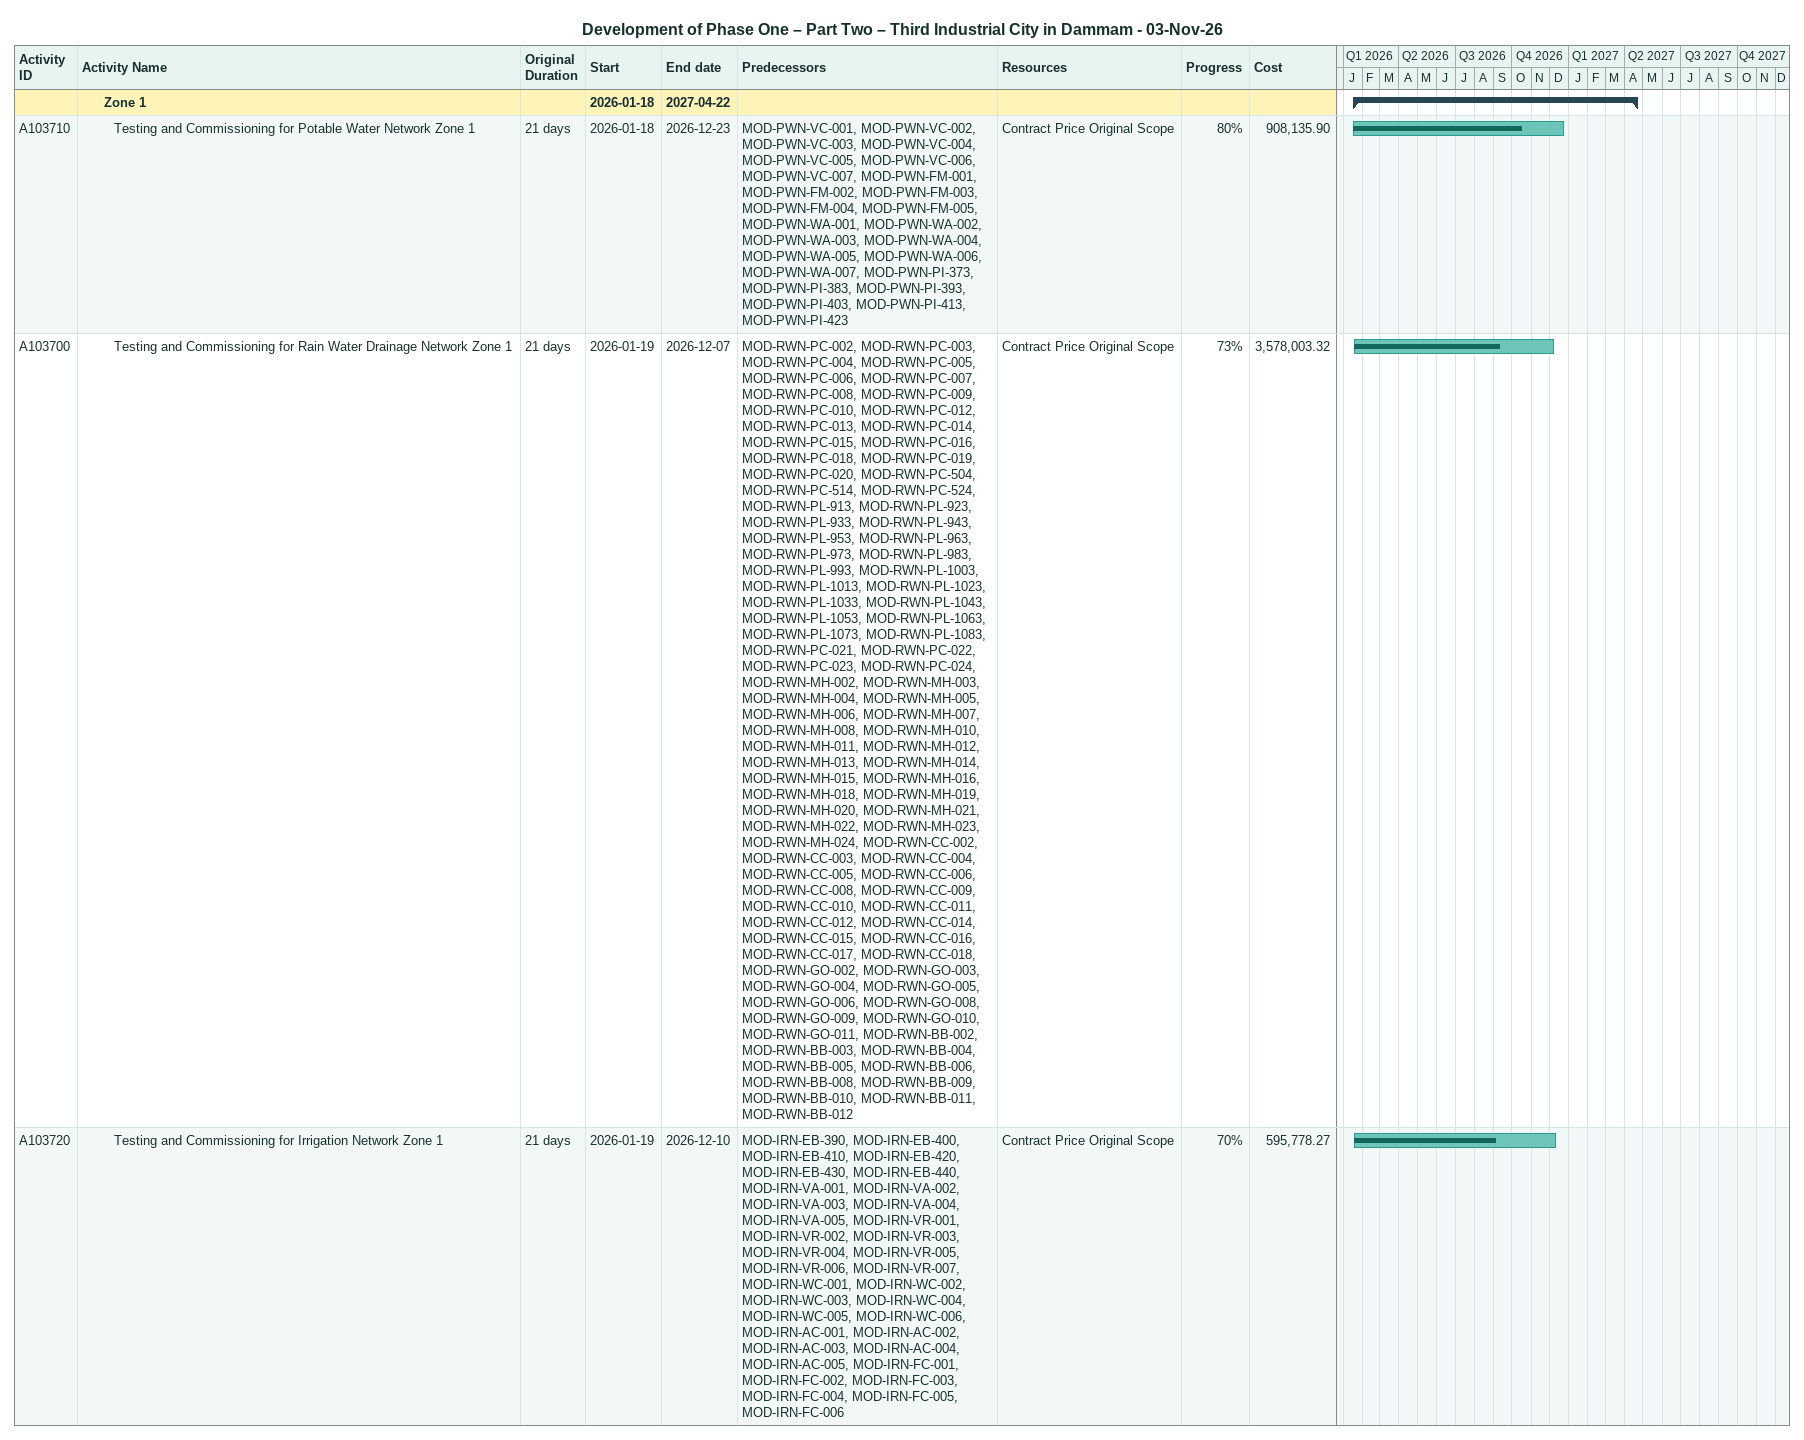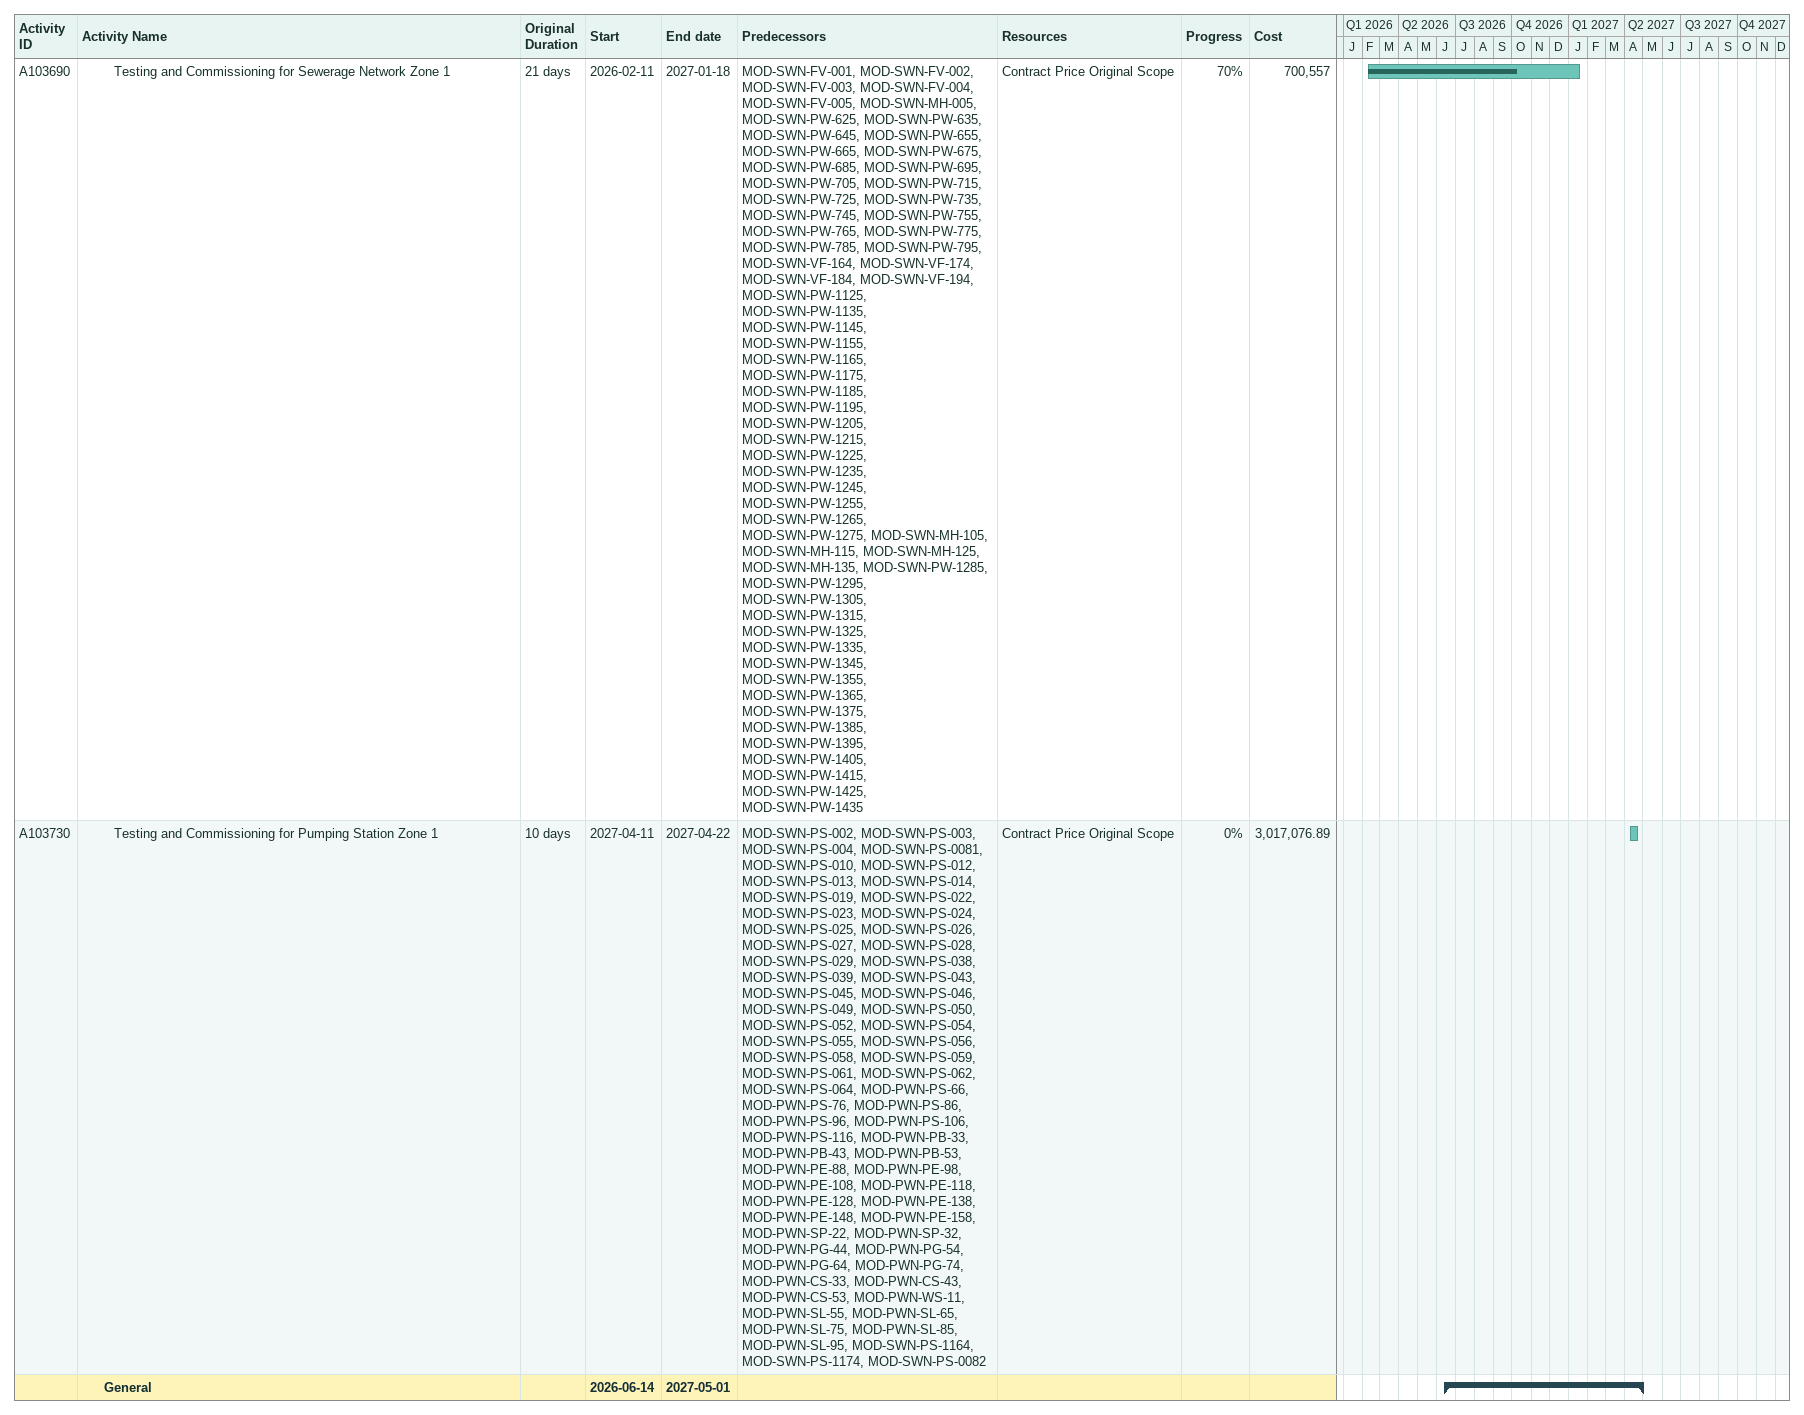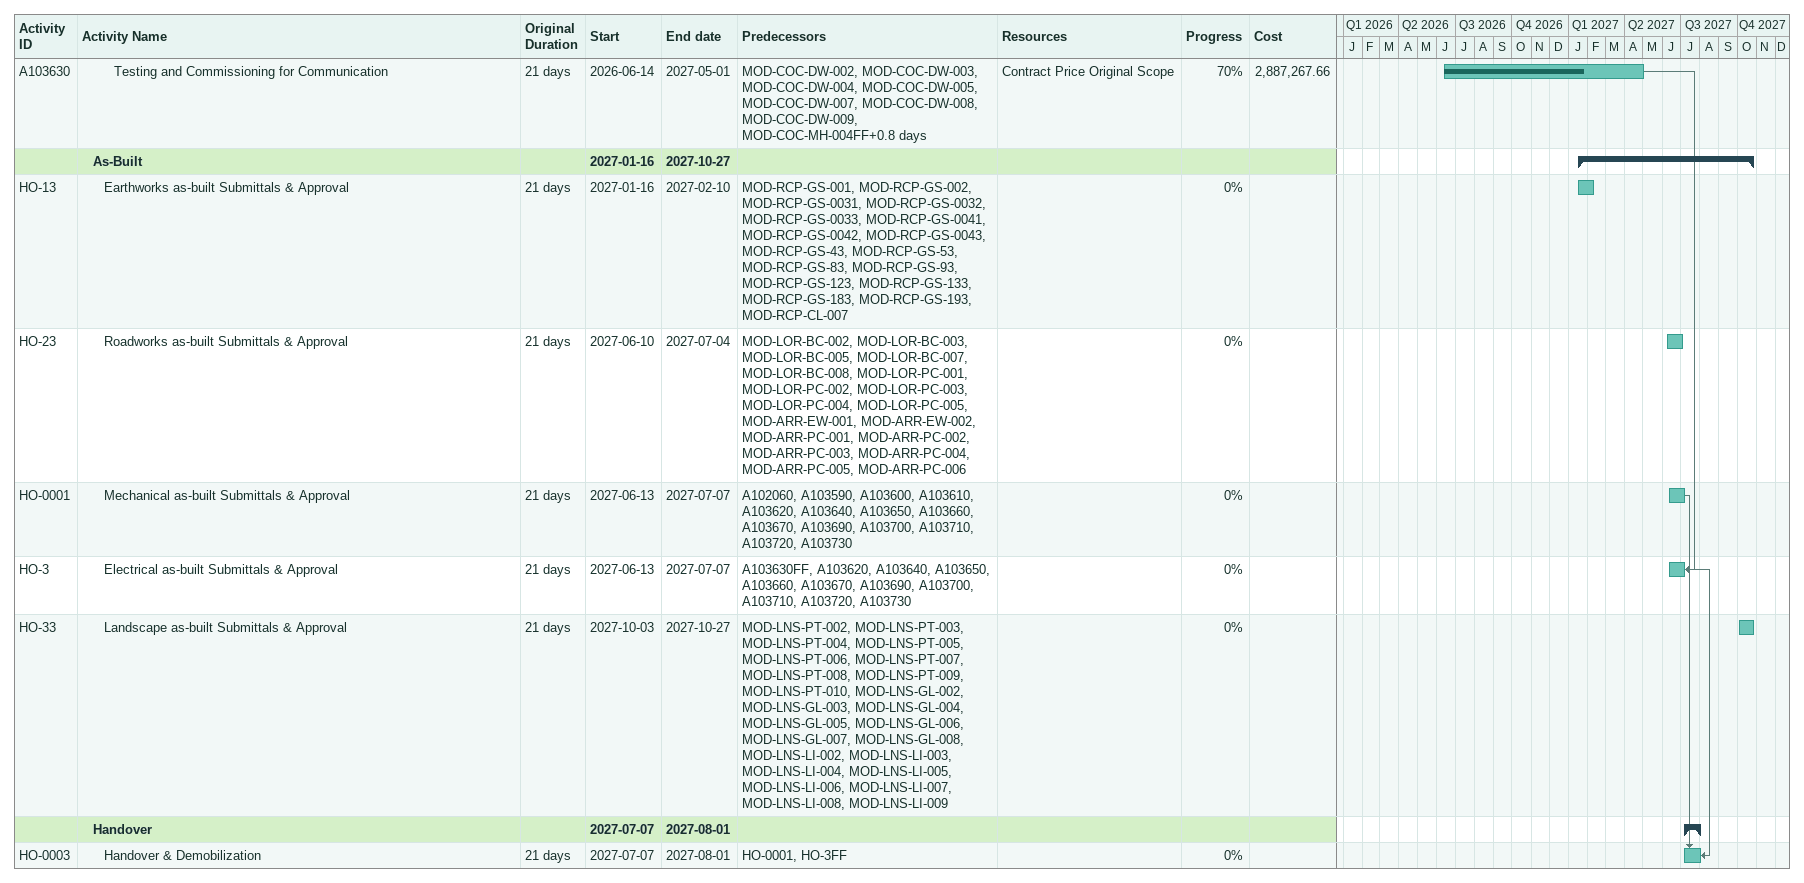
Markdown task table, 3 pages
Development of Phase One – Part Two – Third Industrial City in Dammam - 03-Nov-26

| ID | Level | Task | Original duration | Start | Finish | Predecessors | Resources | % complete | Cost |
|---|---|---|---|---|---|---|---|---|---|
|  | 3 | **Zone 1** |  | 2026-01-18 | 2027-04-22 |  |  |  |  |
| A103710 | 4 | Testing and Commissioning for Potable Water Network Zone 1 | 21d | 2026-01-18 | 2026-12-23 | MOD-PWN-VC-001, MOD-PWN-VC-002, MOD-PWN-VC-003, MOD-PWN-VC-004, MOD-PWN-VC-005, MOD-PWN-VC-006, MOD-PWN-VC-007, MOD-PWN-FM-001, MOD-PWN-FM-002, MOD-PWN-FM-003, MOD-PWN-FM-004, MOD-PWN-FM-005, MOD-PWN-WA-001, MOD-PWN-WA-002, MOD-PWN-WA-003, MOD-PWN-WA-004, MOD-PWN-WA-005, MOD-PWN-WA-006, MOD-PWN-WA-007, MOD-PWN-PI-373, MOD-PWN-PI-383, MOD-PWN-PI-393, MOD-PWN-PI-403, MOD-PWN-PI-413, MOD-PWN-PI-423 | Contract Price Original Scope | 80 | 908135.90 |
| A103700 | 4 | Testing and Commissioning for Rain Water Drainage Network Zone 1 | 21d | 2026-01-19 | 2026-12-07 | MOD-RWN-PC-002, MOD-RWN-PC-003, MOD-RWN-PC-004, MOD-RWN-PC-005, MOD-RWN-PC-006, MOD-RWN-PC-007, MOD-RWN-PC-008, MOD-RWN-PC-009, MOD-RWN-PC-010, MOD-RWN-PC-012, MOD-RWN-PC-013, MOD-RWN-PC-014, MOD-RWN-PC-015, MOD-RWN-PC-016, MOD-RWN-PC-018, MOD-RWN-PC-019, MOD-RWN-PC-020, MOD-RWN-PC-504, MOD-RWN-PC-514, MOD-RWN-PC-524, MOD-RWN-PL-913, MOD-RWN-PL-923, MOD-RWN-PL-933, MOD-RWN-PL-943, MOD-RWN-PL-953, MOD-RWN-PL-963, MOD-RWN-PL-973, MOD-RWN-PL-983, MOD-RWN-PL-993, MOD-RWN-PL-1003, MOD-RWN-PL-1013, MOD-RWN-PL-1023, MOD-RWN-PL-1033, MOD-RWN-PL-1043, MOD-RWN-PL-1053, MOD-RWN-PL-1063, MOD-RWN-PL-1073, MOD-RWN-PL-1083, MOD-RWN-PC-021, MOD-RWN-PC-022, MOD-RWN-PC-023, MOD-RWN-PC-024, MOD-RWN-MH-002, MOD-RWN-MH-003, MOD-RWN-MH-004, MOD-RWN-MH-005, MOD-RWN-MH-006, MOD-RWN-MH-007, MOD-RWN-MH-008, MOD-RWN-MH-010, MOD-RWN-MH-011, MOD-RWN-MH-012, MOD-RWN-MH-013, MOD-RWN-MH-014, MOD-RWN-MH-015, MOD-RWN-MH-016, MOD-RWN-MH-018, MOD-RWN-MH-019, MOD-RWN-MH-020, MOD-RWN-MH-021, MOD-RWN-MH-022, MOD-RWN-MH-023, MOD-RWN-MH-024, MOD-RWN-CC-002, MOD-RWN-CC-003, MOD-RWN-CC-004, MOD-RWN-CC-005, MOD-RWN-CC-006, MOD-RWN-CC-008, MOD-RWN-CC-009, MOD-RWN-CC-010, MOD-RWN-CC-011, MOD-RWN-CC-012, MOD-RWN-CC-014, MOD-RWN-CC-015, MOD-RWN-CC-016, MOD-RWN-CC-017, MOD-RWN-CC-018, MOD-RWN-GO-002, MOD-RWN-GO-003, MOD-RWN-GO-004, MOD-RWN-GO-005, MOD-RWN-GO-006, MOD-RWN-GO-008, MOD-RWN-GO-009, MOD-RWN-GO-010, MOD-RWN-GO-011, MOD-RWN-BB-002, MOD-RWN-BB-003, MOD-RWN-BB-004, MOD-RWN-BB-005, MOD-RWN-BB-006, MOD-RWN-BB-008, MOD-RWN-BB-009, MOD-RWN-BB-010, MOD-RWN-BB-011, MOD-RWN-BB-012 | Contract Price Original Scope | 73 | 3578003.32 |
| A103720 | 4 | Testing and Commissioning for Irrigation Network Zone 1 | 21d | 2026-01-19 | 2026-12-10 | MOD-IRN-EB-390, MOD-IRN-EB-400, MOD-IRN-EB-410, MOD-IRN-EB-420, MOD-IRN-EB-430, MOD-IRN-EB-440, MOD-IRN-VA-001, MOD-IRN-VA-002, MOD-IRN-VA-003, MOD-IRN-VA-004, MOD-IRN-VA-005, MOD-IRN-VR-001, MOD-IRN-VR-002, MOD-IRN-VR-003, MOD-IRN-VR-004, MOD-IRN-VR-005, MOD-IRN-VR-006, MOD-IRN-VR-007, MOD-IRN-WC-001, MOD-IRN-WC-002, MOD-IRN-WC-003, MOD-IRN-WC-004, MOD-IRN-WC-005, MOD-IRN-WC-006, MOD-IRN-AC-001, MOD-IRN-AC-002, MOD-IRN-AC-003, MOD-IRN-AC-004, MOD-IRN-AC-005, MOD-IRN-FC-001, MOD-IRN-FC-002, MOD-IRN-FC-003, MOD-IRN-FC-004, MOD-IRN-FC-005, MOD-IRN-FC-006 | Contract Price Original Scope | 70 | 595778.27 |
| A103690 | 4 | Testing and Commissioning for Sewerage Network Zone 1 | 21d | 2026-02-11 | 2027-01-18 | MOD-SWN-FV-001, MOD-SWN-FV-002, MOD-SWN-FV-003, MOD-SWN-FV-004, MOD-SWN-FV-005, MOD-SWN-MH-005, MOD-SWN-PW-625, MOD-SWN-PW-635, MOD-SWN-PW-645, MOD-SWN-PW-655, MOD-SWN-PW-665, MOD-SWN-PW-675, MOD-SWN-PW-685, MOD-SWN-PW-695, MOD-SWN-PW-705, MOD-SWN-PW-715, MOD-SWN-PW-725, MOD-SWN-PW-735, MOD-SWN-PW-745, MOD-SWN-PW-755, MOD-SWN-PW-765, MOD-SWN-PW-775, MOD-SWN-PW-785, MOD-SWN-PW-795, MOD-SWN-VF-164, MOD-SWN-VF-174, MOD-SWN-VF-184, MOD-SWN-VF-194, MOD-SWN-PW-1125, MOD-SWN-PW-1135, MOD-SWN-PW-1145, MOD-SWN-PW-1155, MOD-SWN-PW-1165, MOD-SWN-PW-1175, MOD-SWN-PW-1185, MOD-SWN-PW-1195, MOD-SWN-PW-1205, MOD-SWN-PW-1215, MOD-SWN-PW-1225, MOD-SWN-PW-1235, MOD-SWN-PW-1245, MOD-SWN-PW-1255, MOD-SWN-PW-1265, MOD-SWN-PW-1275, MOD-SWN-MH-105, MOD-SWN-MH-115, MOD-SWN-MH-125, MOD-SWN-MH-135, MOD-SWN-PW-1285, MOD-SWN-PW-1295, MOD-SWN-PW-1305, MOD-SWN-PW-1315, MOD-SWN-PW-1325, MOD-SWN-PW-1335, MOD-SWN-PW-1345, MOD-SWN-PW-1355, MOD-SWN-PW-1365, MOD-SWN-PW-1375, MOD-SWN-PW-1385, MOD-SWN-PW-1395, MOD-SWN-PW-1405, MOD-SWN-PW-1415, MOD-SWN-PW-1425, MOD-SWN-PW-1435 | Contract Price Original Scope | 70 | 700557 |
| A103730 | 4 | Testing and Commissioning for Pumping Station Zone 1 | 10d | 2027-04-11 | 2027-04-22 | MOD-SWN-PS-002, MOD-SWN-PS-003, MOD-SWN-PS-004, MOD-SWN-PS-0081, MOD-SWN-PS-010, MOD-SWN-PS-012, MOD-SWN-PS-013, MOD-SWN-PS-014, MOD-SWN-PS-019, MOD-SWN-PS-022, MOD-SWN-PS-023, MOD-SWN-PS-024, MOD-SWN-PS-025, MOD-SWN-PS-026, MOD-SWN-PS-027, MOD-SWN-PS-028, MOD-SWN-PS-029, MOD-SWN-PS-038, MOD-SWN-PS-039, MOD-SWN-PS-043, MOD-SWN-PS-045, MOD-SWN-PS-046, MOD-SWN-PS-049, MOD-SWN-PS-050, MOD-SWN-PS-052, MOD-SWN-PS-054, MOD-SWN-PS-055, MOD-SWN-PS-056, MOD-SWN-PS-058, MOD-SWN-PS-059, MOD-SWN-PS-061, MOD-SWN-PS-062, MOD-SWN-PS-064, MOD-PWN-PS-66, MOD-PWN-PS-76, MOD-PWN-PS-86, MOD-PWN-PS-96, MOD-PWN-PS-106, MOD-PWN-PS-116, MOD-PWN-PB-33, MOD-PWN-PB-43, MOD-PWN-PB-53, MOD-PWN-PE-88, MOD-PWN-PE-98, MOD-PWN-PE-108, MOD-PWN-PE-118, MOD-PWN-PE-128, MOD-PWN-PE-138, MOD-PWN-PE-148, MOD-PWN-PE-158, MOD-PWN-SP-22, MOD-PWN-SP-32, MOD-PWN-PG-44, MOD-PWN-PG-54, MOD-PWN-PG-64, MOD-PWN-PG-74, MOD-PWN-CS-33, MOD-PWN-CS-43, MOD-PWN-CS-53, MOD-PWN-WS-11, MOD-PWN-SL-55, MOD-PWN-SL-65, MOD-PWN-SL-75, MOD-PWN-SL-85, MOD-PWN-SL-95, MOD-SWN-PS-1164, MOD-SWN-PS-1174, MOD-SWN-PS-0082 | Contract Price Original Scope | 0 | 3017076.89 |
|  | 3 | **General** |  | 2026-06-14 | 2027-05-01 |  |  |  |  |
| A103630 | 4 | Testing and Commissioning for Communication | 21d | 2026-06-14 | 2027-05-01 | MOD-COC-DW-002, MOD-COC-DW-003, MOD-COC-DW-004, MOD-COC-DW-005, MOD-COC-DW-007, MOD-COC-DW-008, MOD-COC-DW-009, MOD-COC-MH-004FF+0.8d | Contract Price Original Scope | 70 | 2887267.66 |
|  | 2 | **As-Built** |  | 2027-01-16 | 2027-10-27 |  |  |  |  |
| HO-13 | 3 | Earthworks as-built Submittals & Approval | 21d | 2027-01-16 | 2027-02-10 | MOD-RCP-GS-001, MOD-RCP-GS-002, MOD-RCP-GS-0031, MOD-RCP-GS-0032, MOD-RCP-GS-0033, MOD-RCP-GS-0041, MOD-RCP-GS-0042, MOD-RCP-GS-0043, MOD-RCP-GS-43, MOD-RCP-GS-53, MOD-RCP-GS-83, MOD-RCP-GS-93, MOD-RCP-GS-123, MOD-RCP-GS-133, MOD-RCP-GS-183, MOD-RCP-GS-193, MOD-RCP-CL-007 |  | 0 |  |
| HO-23 | 3 | Roadworks as-built Submittals & Approval | 21d | 2027-06-10 | 2027-07-04 | MOD-LOR-BC-002, MOD-LOR-BC-003, MOD-LOR-BC-005, MOD-LOR-BC-007, MOD-LOR-BC-008, MOD-LOR-PC-001, MOD-LOR-PC-002, MOD-LOR-PC-003, MOD-LOR-PC-004, MOD-LOR-PC-005, MOD-ARR-EW-001, MOD-ARR-EW-002, MOD-ARR-PC-001, MOD-ARR-PC-002, MOD-ARR-PC-003, MOD-ARR-PC-004, MOD-ARR-PC-005, MOD-ARR-PC-006 |  | 0 |  |
| HO-0001 | 3 | Mechanical as-built Submittals & Approval | 21d | 2027-06-13 | 2027-07-07 | A102060, A103590, A103600, A103610, A103620, A103640, A103650, A103660, A103670, A103690, A103700, A103710, A103720, A103730 |  | 0 |  |
| HO-3 | 3 | Electrical as-built Submittals & Approval | 21d | 2027-06-13 | 2027-07-07 | A103630FF, A103620, A103640, A103650, A103660, A103670, A103690, A103700, A103710, A103720, A103730 |  | 0 |  |
| HO-33 | 3 | Landscape as-built Submittals & Approval | 21d | 2027-10-03 | 2027-10-27 | MOD-LNS-PT-002, MOD-LNS-PT-003, MOD-LNS-PT-004, MOD-LNS-PT-005, MOD-LNS-PT-006, MOD-LNS-PT-007, MOD-LNS-PT-008, MOD-LNS-PT-009, MOD-LNS-PT-010, MOD-LNS-GL-002, MOD-LNS-GL-003, MOD-LNS-GL-004, MOD-LNS-GL-005, MOD-LNS-GL-006, MOD-LNS-GL-007, MOD-LNS-GL-008, MOD-LNS-LI-002, MOD-LNS-LI-003, MOD-LNS-LI-004, MOD-LNS-LI-005, MOD-LNS-LI-006, MOD-LNS-LI-007, MOD-LNS-LI-008, MOD-LNS-LI-009 |  | 0 |  |
|  | 2 | **Handover** |  | 2027-07-07 | 2027-08-01 |  |  |  |  |
| HO-0003 | 3 | Handover & Demobilization | 21d | 2027-07-07 | 2027-08-01 | HO-0001, HO-3FF |  | 0 |  |
